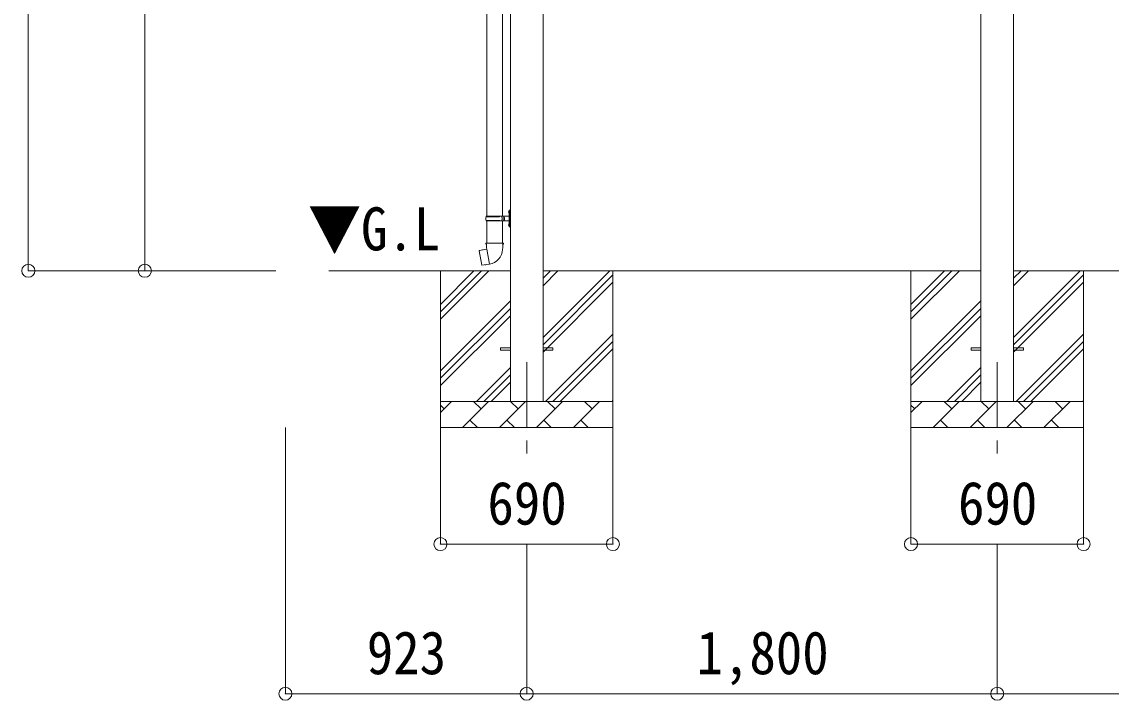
# Model space of a CAD drawing. Units: millimetres at full size, sheet at 1:50; some dimension numbers follow another scale. Extents: x -14053 to 14053, y -9700 to 9700.
# Drawn here: x 857 to 5024, y -5911 to -3314 of the extents above; entities that cross this region are included whole.
import ezdxf
from ezdxf.enums import TextEntityAlignment as Align

# ---------------------------------------------------------------- set-up
doc = ezdxf.new("R2010")
doc.units = ezdxf.units.MM
doc.header["$LTSCALE"] = 50
doc.header["$PDMODE"] = 32
doc.header["$PDSIZE"] = 50
doc.linetypes.add('CHAIN1', pattern=[8, 5, -1, 1, -1])
for name, color, linetype, lineweight in [('0-0_0', 7, 'Continuous', 9), ('0-1_Defpoints', 4, 'Continuous', 9), ('0-2_TEXT1', 7, 'Continuous', 9), ('0-6_PARTS1', 6, 'Continuous', 9)]:
    doc.layers.add(name, color=color, linetype=linetype, lineweight=lineweight)
doc.styles.add('ＭＳ ゴシック', font='')
doc.styles.get('ＭＳ ゴシック').set_extended_font_data('MS Gothic')

msp = doc.modelspace()

# ---------------------------------------------------------------- linework, layer by layer
at = {"layer": '0-0_0'}
for p, q in [((2725.71, -4266.91), (2031.55, -4266.91)), ((2458.21, -4266.91), (2458.21, -4866.91)), ((2458.21, -4451.96), (2643.26, -4266.91)), ((2458.21, -4423.68), (2614.98, -4266.91)), ((2458.21, -4395.4), (2586.69, -4266.91)), ((4525.71, -4266.91), (2850.71, -4266.91)), ((2850.71, -4522.01), (3105.81, -4266.91)), ((2850.71, -4324.02), (2907.82, -4266.91)), ((2850.71, -4295.74), (2879.53, -4266.91)), ((2850.71, -4550.3), (3118.21, -4282.8)), ((3118.21, -4266.91), (3118.21, -4866.91)), ((4258.21, -4266.91), (4258.21, -4866.91)), ((4258.21, -4451.96), (4443.26, -4266.91)), ((4258.21, -4423.68), (4414.98, -4266.91)), ((4258.21, -4395.4), (4386.69, -4266.91)), ((6325.71, -4266.91), (4650.71, -4266.91)), ((4650.71, -4522.01), (4905.81, -4266.91)), ((4650.71, -4324.02), (4707.82, -4266.91)), ((4650.71, -4295.74), (4679.53, -4266.91)), ((4650.71, -4550.3), (4918.21, -4282.8)), ((4918.21, -4266.91), (4918.21, -4866.91)), ((2850.71, -4578.58), (3118.21, -4311.08)), ((4650.71, -4578.58), (4918.21, -4311.08)), ((2458.21, -4649.95), (2725.71, -4382.45)), ((2458.21, -4678.24), (2725.71, -4410.74)), ((4258.21, -4649.95), (4525.71, -4382.45)), ((4258.21, -4678.24), (4525.71, -4410.74)), ((2458.21, -4706.52), (2725.71, -4439.02)), ((4258.21, -4706.52), (4525.71, -4439.02)), ((2860.37, -4766.91), (3118.21, -4509.07)), ((2888.65, -4766.91), (3118.21, -4537.36)), ((4660.37, -4766.91), (4918.21, -4509.07)), ((4688.65, -4766.91), (4918.21, -4537.36)), ((2916.94, -4766.91), (3118.21, -4565.64)), ((4716.94, -4766.91), (4918.21, -4565.64)), ((2595.81, -4766.91), (2725.71, -4637.01)), ((2624.09, -4766.91), (2725.71, -4665.3)), ((4395.81, -4766.91), (4525.71, -4637.01)), ((4424.09, -4766.91), (4525.71, -4665.3)), ((2652.38, -4766.91), (2725.71, -4693.58)), ((4452.38, -4766.91), (4525.71, -4693.58)), ((2458.21, -4766.91), (3118.21, -4766.91)), ((2458.21, -4809.81), (2501.1, -4766.91)), ((2472.55, -4795.47), (2458.21, -4781.13)), ((2542.52, -4866.91), (2642.52, -4766.91)), ((2613.97, -4795.47), (2585.42, -4766.91)), ((2683.95, -4866.91), (2783.95, -4766.91)), ((2755.39, -4795.47), (2726.84, -4766.91)), ((2825.37, -4866.91), (2925.37, -4766.91)), ((2896.81, -4795.47), (2868.26, -4766.91)), ((2966.79, -4866.91), (3066.79, -4766.91)), ((3038.23, -4795.47), (3009.68, -4766.91)), ((3114.93, -4766.91), (3118.21, -4763.63)), ((4258.21, -4766.91), (4918.21, -4766.91)), ((4258.21, -4809.81), (4301.1, -4766.91)), ((4272.55, -4795.47), (4258.21, -4781.13)), ((4342.52, -4866.91), (4442.52, -4766.91)), ((4413.97, -4795.47), (4385.42, -4766.91)), ((4483.95, -4866.91), (4583.95, -4766.91)), ((4555.39, -4795.47), (4526.84, -4766.91)), ((4625.37, -4866.91), (4725.37, -4766.91)), ((4696.81, -4795.47), (4668.26, -4766.91)), ((4766.79, -4866.91), (4866.79, -4766.91)), ((4838.23, -4795.47), (4809.68, -4766.91)), ((4914.93, -4766.91), (4918.21, -4763.63)), ((3118.21, -4866.91), (2458.21, -4866.91)), ((2571.08, -4838.36), (2599.63, -4866.91)), ((2712.5, -4838.36), (2741.05, -4866.91)), ((2853.92, -4838.36), (2882.47, -4866.91)), ((2995.34, -4838.36), (3023.89, -4866.91)), ((4918.21, -4866.91), (4258.21, -4866.91)), ((4371.08, -4838.36), (4399.63, -4866.91)), ((4512.5, -4838.36), (4541.05, -4866.91)), ((4653.92, -4838.36), (4682.47, -4866.91)), ((4795.34, -4838.36), (4823.89, -4866.91))]:
    msp.add_line(p, q, dxfattribs=at)
at = {"layer": '0-1_Defpoints'}
for p, q in [((4525.71, -1709.41), (4525.71, -4766.91)), ((4650.71, -4766.91), (4650.71, -1709.41)), ((2725.71, -1769.41), (2725.71, -4766.91)), ((2850.71, -4766.91), (2850.71, -1769.41)), ((2688.21, -4562.41), (2725.71, -4562.41)), ((2688.21, -4571.41), (2688.21, -4562.41)), ((2688.21, -4571.41), (2725.71, -4571.41)), ((2850.71, -4562.41), (2888.21, -4562.41)), ((2850.71, -4571.41), (2888.21, -4571.41)), ((2888.21, -4571.41), (2888.21, -4562.41)), ((4488.21, -4562.41), (4525.71, -4562.41)), ((4488.21, -4571.41), (4488.21, -4562.41)), ((4488.21, -4571.41), (4525.71, -4571.41)), ((4650.71, -4562.41), (4688.21, -4562.41)), ((4650.71, -4571.41), (4688.21, -4571.41)), ((4688.21, -4571.41), (4688.21, -4562.41))]:
    msp.add_line(p, q, dxfattribs=at)
at = {"layer": '0-1_Defpoints', "color": 7, "linetype": 'CHAIN1'}
for p, q in [((2788.21, -4616.91), (2788.21, -5007.66)), ((4588.21, -4616.91), (4588.21, -5008.61))]:
    msp.add_line(p, q, dxfattribs=at)
at = {"layer": '0-2_TEXT1'}
for p, q in [((2635.71, -3053.41), (2635.71, -4057.91)), ((2695.71, -3053.41), (2695.71, -4057.91)), ((2719.41, -4040.77), (2721.45, -4041.76)), ((2720.68, -4038.76), (2721.31, -4038.76)), ((2720.68, -4038.76), (2720.68, -4047.06)), ((2721.31, -4038.76), (2721.31, -4047.06)), ((2721.31, -4038.76), (2721.71, -4039.16)), ((2721.45, -4041.76), (2722.06, -4042.91)), ((2721.71, -4034.91), (2724.71, -4033.41)), ((2721.71, -4034.91), (2721.71, -4066.91)), ((2721.71, -4039.16), (2721.71, -4046.66)), ((2724.71, -4033.41), (2724.71, -4066.91)), ((2724.71, -4033.41), (2725.71, -4033.41)), ((2725.71, -4033.41), (2725.71, -4066.91)), ((2632.71, -4059.91), (2683.04, -4059.91)), ((2632.71, -4073.91), (2683.04, -4073.91)), ((2633.71, -4057.91), (2719.71, -4057.91)), ((2633.71, -4057.91), (2633.71, -4059.91)), ((2633.71, -4075.91), (2633.71, -4073.91)), ((2633.71, -4075.91), (2719.71, -4075.91)), ((2635.71, -4075.91), (2635.71, -4160.84)), ((2692.71, -4057.91), (2692.71, -4062.41)), ((2692.71, -4062.41), (2694.71, -4062.41)), ((2692.71, -4075.91), (2692.71, -4071.41)), ((2692.71, -4071.41), (2694.71, -4071.41)), ((2694.71, -4062.41), (2694.71, -4066.91)), ((2694.71, -4071.41), (2694.71, -4066.91)), ((2695.71, -4075.91), (2695.71, -4160.84)), ((2700.71, -4057.91), (2700.71, -4066.91)), ((2700.71, -4062.41), (2703.71, -4062.41)), ((2700.71, -4075.91), (2700.71, -4066.91)), ((2700.71, -4071.41), (2703.71, -4071.41)), ((2703.71, -4062.41), (2703.71, -4066.91)), ((2703.71, -4071.41), (2703.71, -4066.91)), ((2720.68, -4047.06), (2721.31, -4047.06)), ((2721.31, -4047.06), (2721.71, -4046.66)), ((2721.71, -4098.91), (2721.71, -4066.91)), ((2724.71, -4100.41), (2724.71, -4066.91)), ((2725.71, -4100.41), (2725.71, -4066.91)), ((2719.41, -4088.77), (2721.45, -4089.76)), ((2720.68, -4086.76), (2721.31, -4086.76)), ((2720.68, -4086.76), (2720.68, -4095.06)), ((2720.68, -4095.06), (2721.31, -4095.06)), ((2721.31, -4086.76), (2721.31, -4095.06)), ((2721.31, -4086.76), (2721.71, -4087.16)), ((2721.31, -4095.06), (2721.71, -4094.66)), ((2721.45, -4089.76), (2722.06, -4090.91)), ((2721.71, -4087.16), (2721.71, -4094.66)), ((2721.71, -4098.91), (2724.71, -4100.41)), ((2724.71, -4100.41), (2725.71, -4100.41)), ((2633.86, -4160.84), (2631.71, -4161.62)), ((2631.71, -4161.62), (2631.71, -4165.24)), ((2631.71, -4165.24), (2633.95, -4166.06)), ((2633.86, -4160.84), (2665.71, -4160.84)), ((2633.86, -4160.84), (2633.95, -4166.06)), ((2633.95, -4166.06), (2634.21, -4180.84)), ((2697.56, -4160.84), (2665.71, -4160.84)), ((2699.71, -4165.24), (2697.47, -4166.06)), ((2697.56, -4160.84), (2699.71, -4161.62)), ((2699.71, -4161.62), (2699.71, -4165.24)), ((2607.25, -4189.29), (2606.44, -4190.46)), ((2606.44, -4190.46), (2616.06, -4245.02)), ((2635.12, -4184.04), (2607.25, -4189.29)), ((2619.99, -4186.69), (2619.78, -4186.93)), ((2634.21, -4180.84), (2635.56, -4182.84)), ((2645.47, -4241.34), (2635.34, -4183.86)), ((2635.36, -4183.04), (2635.36, -4183.75)), ((2635.56, -4182.84), (2635.53, -4182.85)), ((2695.9, -4182.78), (2695.82, -4184.94)), ((2697.21, -4180.84), (2695.9, -4182.78)), ((2630.08, -4243.93), (2629.8, -4243.78)), ((2645.78, -4242.1), (2645.53, -4241.44))]:
    msp.add_line(p, q, dxfattribs=at)
for points in [[(2719.41, -4045.06), (2721.45, -4044.06), (2722.06, -4042.91)], [(2719.41, -4093.06), (2721.45, -4092.06), (2722.06, -4090.91)], [(2697.56, -4160.84), (2697.47, -4166.06), (2697.21, -4180.84)], [(2622.24, -4186.47), (2621.96, -4186.32), (2619.99, -4186.69)], [(2645.2, -4241.25), (2617.22, -4245.84), (2616.06, -4245.02)], [(2632.27, -4243.37), (2632.06, -4243.61), (2630.08, -4243.93)]]:
    msp.add_lwpolyline(points, dxfattribs=at)
for centre, radius, start, end in [((2725.01, -4042.91), 6, 136.21765, 223.78235), ((2681.46, -4066.91), 49.25, 171.82876, 180.00002), ((2681.46, -4066.91), 49.25, 180.00002, 188.17127), ((2683.04, -4057.91), 2, 270, 359.99998), ((2683.04, -4075.91), 2, 0.00005, 90.00004), ((2719.71, -4055.91), 2, 270, 359.99998), ((2719.71, -4077.91), 2, 0.00005, 90.00004), ((2725.01, -4090.91), 6, 136.21765, 223.78235), ((2635.06, -4183.75), 0.3, 280.66842, 0), ((2635.56, -4183.04), 0.2, 100, 180), ((2635.56, -4182.84), 60.3, 279.96938, 358), ((2645.25, -4241.54), 0.3, 20, 99.33158), ((2645.96, -4242.03), 0.2, 200, 279.96938)]:
    msp.add_arc(centre, radius, start, end, dxfattribs=at)
at = {"layer": '0-6_PARTS1'}
for p, q in [((882.06, -4266.91), (882.06, -1440.93)), ((1327.82, -4266.91), (1327.82, -1766.91)), ((882.06, -4266.91), (1829.16, -4266.91)), ((1327.82, -4266.91), (1829.16, -4266.91)), ((1865.21, -5885.69), (1865.21, -4866.91)), ((2458.21, -5313.07), (2458.21, -4866.91)), ((3118.21, -5313.07), (3118.21, -4866.91)), ((4258.21, -5313.07), (4258.21, -4866.91)), ((4918.21, -5313.07), (4918.21, -4866.91)), ((2458.21, -5313.07), (3118.21, -5313.07)), ((2788.21, -5885.69), (2788.21, -5313.07)), ((4258.21, -5313.07), (4918.21, -5313.07)), ((4588.21, -5885.69), (4588.21, -5313.07)), ((1865.21, -5885.69), (2788.21, -5885.69)), ((2788.21, -5885.69), (4588.21, -5885.69)), ((4588.21, -5885.69), (6388.21, -5885.69))]:
    msp.add_line(p, q, dxfattribs=at)
for p in [(882.06, -4266.91), (1327.82, -4266.91), (2458.21, -5313.07), (3118.21, -5313.07), (4258.21, -5313.07), (4918.21, -5313.07), (1865.21, -5885.69), (2788.21, -5885.69), (4588.21, -5885.69)]:
    msp.add_point(p, dxfattribs=at)

# ---------------------------------------------------------------- texts
at = {"layer": '0-0_0', "style": 'ＭＳ ゴシック', "width": 0.9}
msp.add_text('▼G.L', height=165, dxfattribs=at).set_placement((1952.18, -4238.46), align=Align.BOTTOM_LEFT)
at = {"layer": '0-6_PARTS1', "color": 7, "style": 'ＭＳ ゴシック', "width": 0.9}
for s, p in [('690', (2638.21, -5288.07)), ('690', (4438.21, -5288.07)), ('923', (2176.71, -5860.69)), ('1,800', (3438.21, -5860.69))]:
    msp.add_text(s, height=165, dxfattribs=at).set_placement(p, align=Align.BOTTOM_LEFT)

doc.saveas('drawing.dxf')
